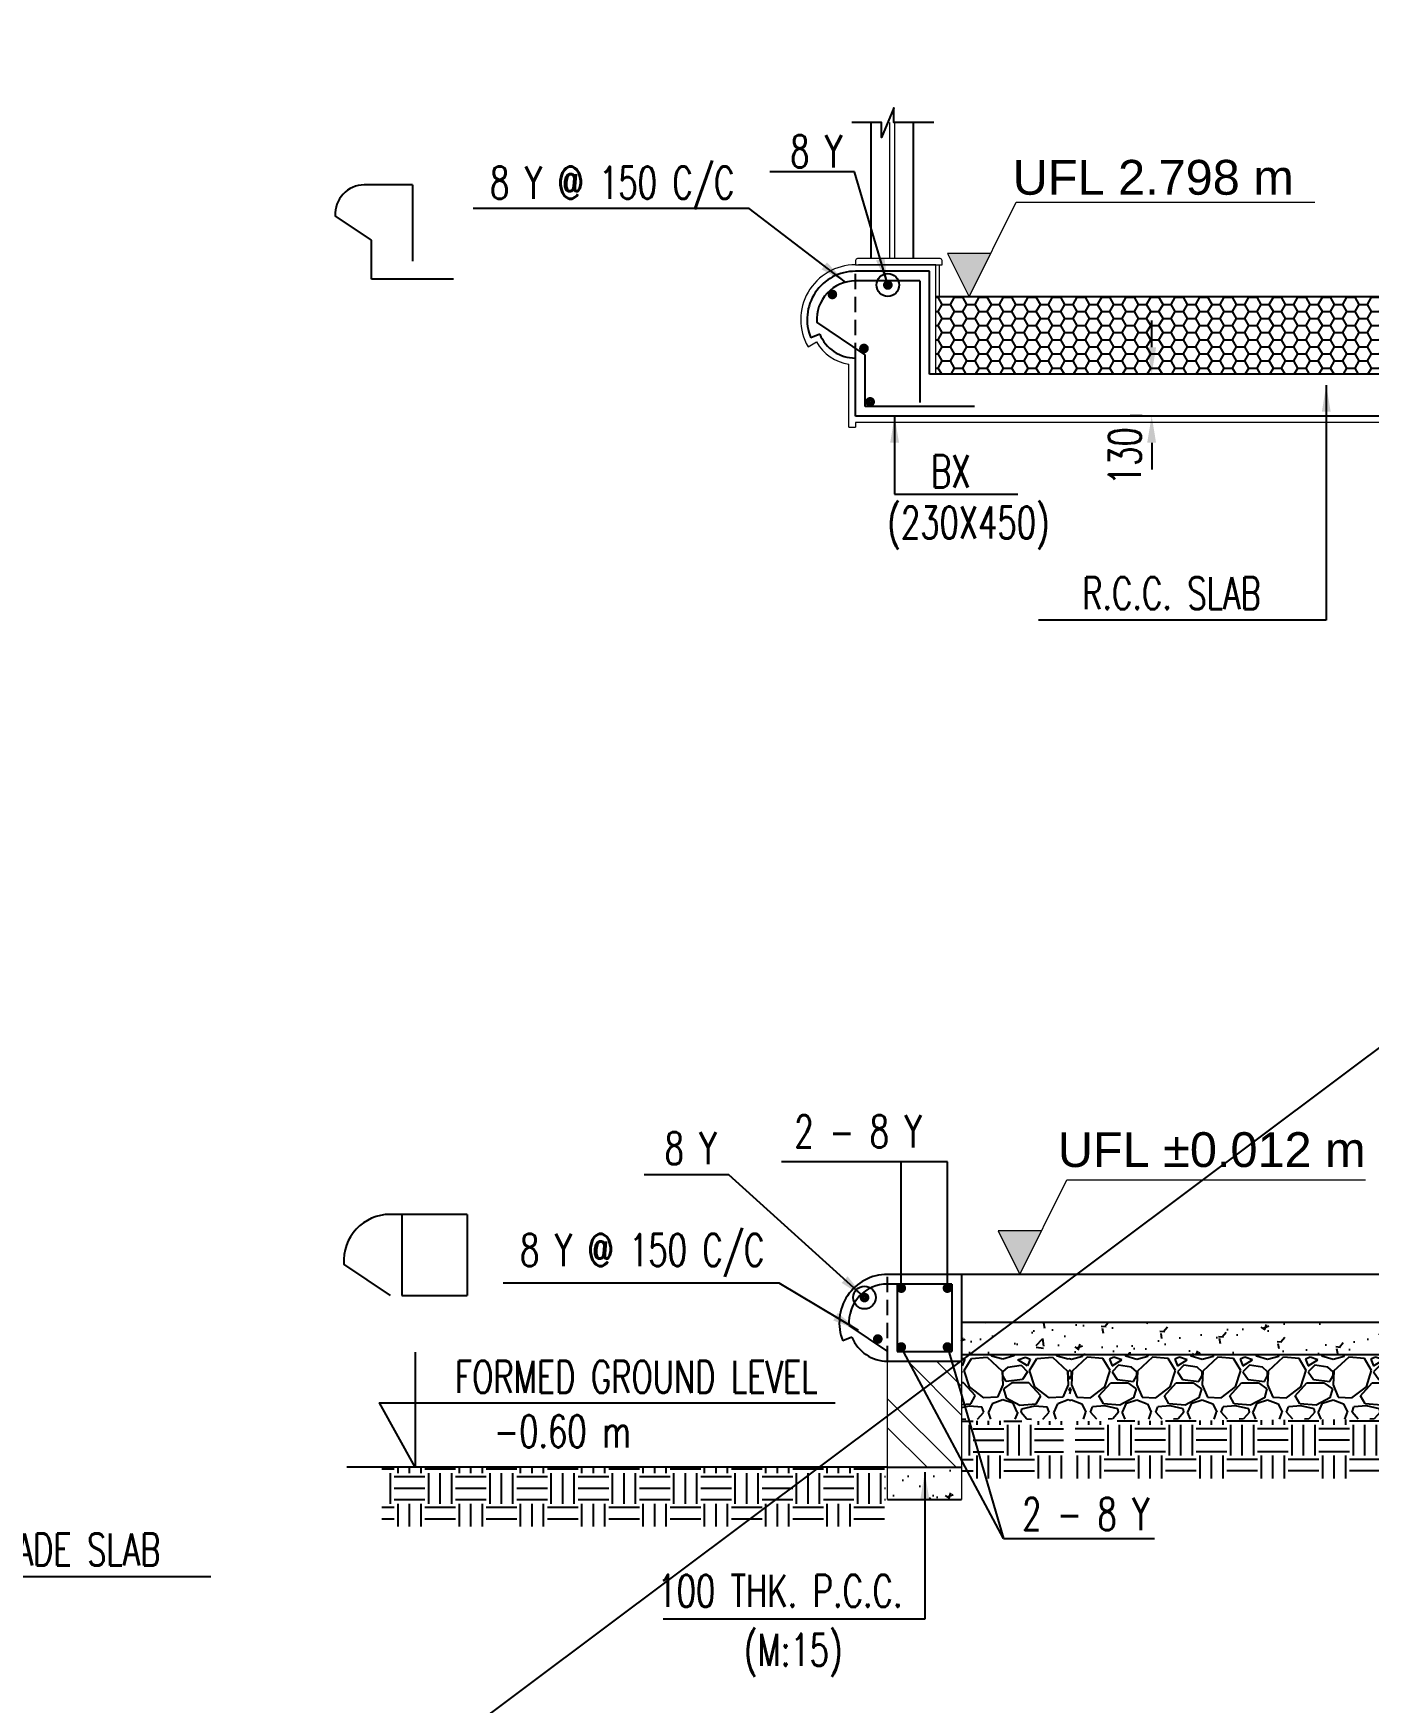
# Model space of a CAD drawing. Header units: millimetres. Extents: x 2659630 to 6742168, y -2425387 to -732288.
# Drawn here: x 2895474 to 2907921, y -945896 to -930331 of the extents above; entities that cross this region are included whole.
import ezdxf
from ezdxf.enums import TextEntityAlignment as Align

# ---------------------------------------------------------------- set-up
doc = ezdxf.new("R2010")
doc.units = ezdxf.units.MM
doc.header["$PDMODE"] = 35
doc.header["$PDSIZE"] = -25
doc.linetypes.add('Hidden', pattern=[7.14375, 4.7625, -2.38125])
for name, color, linetype in [('A-EARTH FILL', 1, 'Continuous'), ('A-FLOOR FINISH LINE', 30, 'Continuous'), ('A-RCC LINE', 6, 'Continuous'), ('A-RUBBLE', 1, 'Continuous'), ('A-SUNKEN SLAB PAT', 111, 'Continuous'), ('S-BEAM NO', 3, 'Continuous'), ('S-BEAM OUTER', 4, 'Continuous'), ('S-BRECK LINE', 8, 'Continuous'), ('S-COLUMN', 1, 'Continuous'), ('S-COLUMN HATCH', 8, 'Continuous'), ('S-DIM-1', 5, 'Continuous'), ('S-LEVEL SECTION', 3, 'Continuous'), ('S-PCC', 9, 'Continuous'), ('S-REINFORCEMENT', 6, 'Continuous')]:
    doc.layers.add(name, color=color, linetype=linetype)
for name, color, linetype, lineweight in [('A-FLOR-HRAL', 11, 'Continuous', 18), ('A-PLASTER', 50, 'Continuous', 0), ('A-Stone', 22, 'Continuous', 9), ('A-WALL', 113, 'Continuous', 9), ('A-WALL-PATT', 111, 'Continuous', 0), ('elevation 02', 2, 'Continuous', 9), ('G-ANNO-DIMS', 111, 'Continuous', 9)]:
    doc.layers.add(name, color=color, linetype=linetype, lineweight=lineweight)
doc.styles.add('Arial_5', font='arial.ttf', dxfattribs={"height": 108.188623})
doc.styles.add('ROMANS', font='r.shx', dxfattribs={"width": 0.7})
doc.dimstyles.new('dim100', dxfattribs={"dimtxt": 250, "dimasz": 250, "dimexe": 200, "dimexo": 200, "dimgap": 100, "dimtad": 1, "dimdec": 0, "dimrnd": 1, "dimzin": 0, "dimdsep": 46, "dimtxsty": 'ROMANS', "dimcen": 0, "dimclrd": 5, "dimclre": 5, "dimclrt": 4, "dimadec": 0, "dimazin": 0, "dimtfac": 1, "dimtdec": 0, "dimtix": 1, "dimtofl": 0, "dimtmove": 2, "dimatfit": 3, "dimfxl": 1, "dimtolj": 1, "dimtzin": 0, "dimlwd": -1, "dimlwe": -1, "dimarcsym": 0})
doc.dimstyles.new('dim33.33', dxfattribs={"dimtxt": 250, "dimasz": 250, "dimexe": 200, "dimexo": 200, "dimgap": 100, "dimtad": 1, "dimdec": 0, "dimlfac": 0.333331, "dimzin": 0, "dimdsep": 46, "dimtxsty": 'ROMANS', "dimcen": 0, "dimclrd": 5, "dimclre": 5, "dimclrt": 4, "dimadec": 0, "dimazin": 0, "dimtfac": 1, "dimtdec": 0, "dimtix": 1, "dimtofl": 0, "dimtmove": 2, "dimatfit": 3, "dimfxl": 1, "dimtolj": 1, "dimtzin": 0, "dimlwd": -1, "dimlwe": -1, "dimarcsym": 0})
pattern_1 = [(90, (5434261.2, -1100917.77), (-285.75, 285.75), [285.75, -285.75]), (90, (5434154.04, -1100917.77), (-285.75, 285.75), [285.75, -285.75]), (90, (5434046.88, -1100917.77), (-285.75, 285.75), [285.75, -285.75]), (180, (5434011.17, -1100882.05), (-285.75, -285.75), [285.75, -285.75]), (180, (5434011.17, -1100774.9), (-285.75, -285.75), [285.75, -285.75]), (180, (5434011.17, -1100667.74), (-285.75, -285.75), [285.75, -285.75])]
pattern_2 = [(50, (-6471040.28, 1541513), (546.554007, -47.817257), [57.15, -628.65]), (355, (-6471040.3, 1541513), (-105.728478, 573.16993), [45.72, -502.92]), (100.451, (-6470994.73, 1541509.03), (440.827505, 525.350063), [48.57, -534.27]), (46.1842, (-6471040.3, 1541665.4), (813.237123, -126.126984), [85.725, -942.975]), (96.6356, (-6470972.5, 1541654.9), (712.212703, 742.27667), [72.855, -801.405]), (351.184, (-6471040.3, 1541665.4), (712.21382, 742.27535), [68.58, -754.38]), (21, (-6470964.08, 1541627.3), (454.84464, -306.796556), [57.15, -628.65]), (326, (-6470964.1, 1541627.3), (185.406085, 552.563898), [45.72, -502.92]), (71.4514, (-6470926.17, 1541601.75), (640.249472, 245.768573), [48.57, -534.27]), (37.5, (-6471040.28, 1541513.01), (9.2658098, 253.6651166), [0, -496.824, 0, -510.54, 0, -504.825]), (7.5, (-6471040.28, 1541513.01), (200.4589875, 300.5417245), [0, -291.084, 0, -485.394, 0, -192.405]), (327.5, (-6471210.2, 1541513.01), (406.7717855, -17.186232), [0, -190.5, 0, -594.36, 0, -788.67]), (317.5, (-6471286.4, 1541513), (444.387544, 76.279473), [0, -247.65, 0, -394.716, 0, -560.07])]
pattern_3 = [(228.012787, (2444119.02, -1099859.106), (-4876.8000004, -5486.3999997), [82.01315, -8119.3161]), (184.969741, (2444064.155, -1099920.066), (7315.1999971, 609.6000347), [140.7371, -13932.9717]), (132.510447, (2443923.947, -1099932.258), (6096.0000026, -6705.5999977), [99.2356, -9824.3335]), (267.273689, (2443686.203, -1100084.658), (609.6000013, 12192), [128.1611, -12687.945]), (292.833654, (2443680.107, -1100212.674), (-3048.0000003, 7315.1999999), [125.6721, -12441.55386]), (357.273689, (2443728.875, -1100328.498), (-12192, 609.6000013), [128.1611, -12687.945]), (37.6942405, (2443856.89, -1100334.594), (-7924.7999996, -6096.0000005), [169.4865, -16779.1477]), (72.2553284, (2443991.003, -1100230.962), (4267.2000011, 13411.1999996), [160.0127, -15841.2616]), (121.4295656, (2444039.77, -1100078.562), (-4876.8000007, 7924.7999996), [128.5951, -12730.931]), (175.236358, (2443972.715, -1099968.834), (6705.6, -609.600001), [146.8112, -7193.7449]), (222.397438, (2443826.411, -1099956.642), (-7315.1999998, -6705.60000026), [189.8587, -18796.0254]), (138.814075, (2444289.707, -1100090.754), (-4267.2, 3657.6), [64.8011, -6415.3358]), (171.4692344, (2444240.94, -1100048.082), (7924.8000002, -1219.1999986), [123.2837, -12205.11336]), (225, (2444119, -1100029.8), (0, -609.6), [86.21024, -775.89435]), (203.19859, (2444076.35, -1099956.64), (3048, 1219.2), [46.4259, -4596.1494]), (291.80141, (2444033.68, -1099974.93), (-609.6, 1828.8), [65.65575, -3217.1407]), (30.963757, (2444058.06, -1100035.89), (1828.8, 1219.2), [106.6367, -3447.91156]), (161.56505, (2444149.5, -1099981.03), (1219.2, -609.6), [77.1089, -1850.61555]), (16.38954, (2443680.107, -1099974.93), (6096, 1828.8), [108.0211, -10694.1184]), (70.346176, (2443783.74, -1099944.45), (-2438.4000002, -6705.6), [90.62375, -8971.73176]), (293.19859, (2444149.5, -1099859.11), (-1219.2, 3048), [92.8512, -4549.72406]), (343.61046, (2444186.075, -1099944.45), (-6096.0000001, 1828.7999996), [108.0211, -10694.1184]), (339.443955, (2443680.11, -1100352.88), (-3048, 1219.2), [104.16845, -5104.2562]), (294.775141, (2443777.643, -1100389.46), (-3048.0000036, 6705.5999984), [87.2813, -8640.8624]), (66.80141, (2444155.595, -1100468.71), (1219.2, 3048), [92.8512, -4549.72406]), (17.354025, (2444192.17, -1100383.362), (-7924.7999998, -2438.4000005), [102.18786, -10116.5702]), (69.443955, (2443856.89, -1100468.706), (-1219.2, -3048), [52.0842, -5156.34046]), (101.309932, (2444119.02, -1100468.71), (-609.6, 2438.4), [31.0835, -3077.2788]), (165.963757, (2444112.92, -1100438.23), (1828.8, -609.6), [125.6721, -2387.7731]), (186.009006, (2443991.003, -1100407.746), (6096, 609.6000003), [116.4641, -11529.9276]), (303.690068, (2444058.06, -1100090.75), (-609.6, 1219.2), [87.9177, -2110.0263]), (353.1572266, (2444106.827, -1100163.906), (10363.2000001, -1219.1999995), [153.4936, -15195.8422]), (60.945396, (2444259.23, -1100182.194), (-2438.4, -4267.2), [62.762, -6213.45416]), (90, (2444289.7, -1100127.3), (-609.6, 609.6), [36.576, -573.024]), (120.256437, (2443978.81, -1100389.46), (2438.3999997, -4267.2), [84.6881, -8384.1458]), (48.012787, (2443936.14, -1100316.306), (4876.8000004, 5486.3999996), [164.0263, -8037.3029]), (0, (2444045.87, -1100194.4), (609.6, 609.6), [158.496, -451.104]), (325.3048465, (2444204.363, -1100194.386), (6096.0000023, -4267.1999967), [96.3863, -9542.236]), (254.054604, (2444283.61, -1100249.25), (-609.6, -2438.4), [88.759, -4349.196]), (207.6459754, (2444259.227, -1100334.594), (-11582.4000004, -6095.9999992), [144.5148, -14306.99146]), (175.426079, (2444131.21, -1100401.65), (-7924.8, 609.6), [152.8871, -15135.80315])]
pattern_4 = [(90, (5437166.46, -1100468.7), (-285.75, 285.75), [285.75, -285.75]), (90, (5437059.3, -1100468.7), (-285.75, 285.75), [285.75, -285.75]), (90, (5436952.15, -1100468.7), (-285.75, 285.75), [285.75, -285.75]), (180, (5436916.43, -1100432.98), (-285.75, -285.75), [285.75, -285.75]), (180, (5436916.43, -1100325.83), (-285.75, -285.75), [285.75, -285.75]), (180, (5436916.43, -1100218.67), (-285.75, -285.75), [285.75, -285.75])]
pattern_5 = [(0, (1943484.14, -1100408.703), (114.3, 65.9911355), [76.2, -152.4]), (120, (1943484.14, -1100408.703), (-114.2999998, 65.991136), [76.2, -152.4]), (60, (1943484.14, -1100408.703), (2e-07, 131.9822714), [-152.4, 76.2])]

# ---------------------------------------------------------------- blocks, each defined once
blk = doc.blocks.new('Spot section')
at = {"layer": 'G-ANNO-DIMS'}
h = blk.add_hatch(color=256, dxfattribs=at)
h.dxf.hatch_style = 1
h.paths.add_polyline_path([(0, 135.6), (67.3, 0), (134.5, 135.6)])
blk.add_lwpolyline([(134.5, 135.6), (0, 135.6), (67.3, 0), (213.2, 294.3), (1141.2, 294.3)], dxfattribs=at)
blk = doc.blocks.new('*D877')
at = {"layer": 'Defpoints', "color": 0, "ltscale": 2500}
for p in [(2906009, -933508), (2905899, -933898), (2906009, -933898)]:
    blk.add_point(p, dxfattribs=at)
at = {"layer": 'S-DIM-1', "color": 5}
for p, q in [((2905899, -933258), (2905899, -933008)), ((2905809, -933508), (2905699, -933508)), ((2905809, -933898), (2905699, -933898)), ((2905899, -934148), (2905899, -934398))]:
    blk.add_line(p, q, dxfattribs=at)
at = {"layer": 'S-DIM-1', "color": 5, "ltscale": 2500}
for points in [[(2905857, -933258), (2905940, -933258), (2905899, -933508)], [(2905940, -934148), (2905857, -934148), (2905899, -933898)]]:
    blk.add_solid(points, dxfattribs=at)
at = {"layer": 'S-DIM-1', "color": 4, "ltscale": 2500, "insert": (2905649, -934273), "char_height": 250, "attachment_point": 5, "rotation": 90, "style": 'ROMANS'}
blk.add_mtext('\\A1;{\\H1.2x;130}', dxfattribs=at)
blk = doc.blocks.new('*D885')
at = {"layer": 'Defpoints', "color": 0, "ltscale": 2500}
for p in [(2906009, -933508), (2905899, -933898), (2906009, -933898)]:
    blk.add_point(p, dxfattribs=at)
at = {"layer": 'S-DIM-1', "color": 5}
for p, q in [((2905899, -933258), (2905899, -933008)), ((2905809, -933508), (2905699, -933508)), ((2905809, -933898), (2905699, -933898)), ((2905899, -934148), (2905899, -934398))]:
    blk.add_line(p, q, dxfattribs=at)
at = {"layer": 'S-DIM-1', "color": 5, "ltscale": 2500}
for points in [[(2905857, -933258), (2905940, -933258), (2905899, -933508)], [(2905940, -934148), (2905857, -934148), (2905899, -933898)]]:
    blk.add_solid(points, dxfattribs=at)
at = {"layer": 'S-DIM-1', "color": 4, "ltscale": 2500, "insert": (2905649, -934273), "char_height": 250, "attachment_point": 5, "rotation": 90, "style": 'ROMANS'}
blk.add_mtext('\\A1;{\\H1.2x;130}', dxfattribs=at)
blk = doc.blocks.new('*D888')
at = {"layer": 'Defpoints', "color": 0, "ltscale": 2500}
for p in [(2906009, -933508), (2905899, -933898), (2906009, -933898)]:
    blk.add_point(p, dxfattribs=at)
at = {"layer": 'S-DIM-1', "color": 5}
for p, q in [((2905899, -933258), (2905899, -933008)), ((2905809, -933508), (2905699, -933508)), ((2905809, -933898), (2905699, -933898)), ((2905899, -934148), (2905899, -934398))]:
    blk.add_line(p, q, dxfattribs=at)
at = {"layer": 'S-DIM-1', "color": 5, "ltscale": 2500}
for points in [[(2905857, -933258), (2905940, -933258), (2905899, -933508)], [(2905940, -934148), (2905857, -934148), (2905899, -933898)]]:
    blk.add_solid(points, dxfattribs=at)
at = {"layer": 'S-DIM-1', "color": 4, "ltscale": 2500, "insert": (2905649, -934273), "char_height": 250, "attachment_point": 5, "rotation": 90, "style": 'ROMANS'}
blk.add_mtext('\\A1;{\\H1.2x;130}', dxfattribs=at)

msp = doc.modelspace()

# ---------------------------------------------------------------- hatches: boundary and pattern name
at = {"layer": 'A-EARTH FILL'}
h = msp.add_hatch(dxfattribs=at)
h.set_pattern_fill('EARTH', color=256, scale=45, angle=90)
h.set_pattern_definition(pattern_4)
h.paths.add_polyline_path([(2905186.117, -943805.822), (2905186.117, -943272.962), (2908096.117, -943252.477), (2908096.117, -943805.822)])
h = msp.add_hatch(dxfattribs=at)
h.set_pattern_fill('EARTH', color=256, scale=45, angle=90)
h.set_pattern_definition(pattern_4)
h.paths.add_polyline_path([(2905186.117, -943805.822), (2905186.117, -943272.962), (2908096.117, -943252.477), (2908096.117, -943805.822)])
h = msp.add_hatch(dxfattribs=at)
h.set_pattern_fill('EARTH', color=256, scale=45, angle=90)
h.set_pattern_definition(pattern_4)
h.paths.add_polyline_path([(2905186.117, -943805.822), (2905186.117, -943272.962), (2908096.117, -943252.477), (2908096.117, -943805.822)])
h = msp.add_hatch(dxfattribs=at)
h.set_pattern_fill('EARTH', color=256, scale=45, angle=90)
h.set_pattern_definition([(90, (373097.23, -1100468.7), (285.75, 285.75), [285.75, -285.75]), (90, (373204.38, -1100468.7), (285.75, 285.75), [285.75, -285.75]), (90, (373311.54, -1100468.7), (285.75, 285.75), [285.75, -285.75]), (7e-15, (373347.26, -1100432.98), (285.75, -285.75), [285.75, -285.75]), (7e-15, (373347.26, -1100325.83), (285.75, -285.75), [285.75, -285.75]), (7e-15, (373347.26, -1100218.67), (285.75, -285.75), [285.75, -285.75])])
h.paths.add_polyline_path([(2904126.772, -943805.822), (2905077.57, -943805.822), (2905077.57, -943272.962), (2905077.57, -943272.962), (2904126.772, -943266.269)])
h = msp.add_hatch(dxfattribs=at)
h.set_pattern_fill('EARTH', color=256, scale=45, angle=90)
h.set_pattern_definition(pattern_1)
h.paths.add_polyline_path([(2898720.505, -944254.886), (2903417.15, -944254.886), (2903417.15, -944254.886), (2903417.15, -943701.541), (2903417.15, -943701.541), (2898720.505, -943701.541)])
h = msp.add_hatch(dxfattribs=at)
h.set_pattern_fill('EARTH', color=256, scale=45, angle=90)
h.set_pattern_definition(pattern_1)
h.paths.add_polyline_path([(2898720.505, -944254.886), (2903417.15, -944254.886), (2903417.15, -944254.886), (2903417.15, -943701.541), (2903417.15, -943701.541), (2898720.505, -943701.541)])
h = msp.add_hatch(dxfattribs=at)
h.set_pattern_fill('EARTH', color=256, scale=45, angle=90)
h.set_pattern_definition(pattern_1)
h.paths.add_polyline_path([(2898720.505, -944254.886), (2903417.15, -944254.886), (2903417.15, -944254.886), (2903417.15, -943701.541), (2903417.15, -943701.541), (2898720.505, -943701.541)])
at = {"layer": 'A-RUBBLE'}
h = msp.add_hatch(dxfattribs=at)
h.set_pattern_fill('GRAVEL', color=256, scale=24, angle=180)
h.set_pattern_definition([(311.987213, (3366144.667, -1099859.106), (4876.8000004, -5486.3999997), [82.01315, -8119.3161]), (355.030259, (3366199.531, -1099920.066), (-7315.1999971, 609.6000347), [140.7371, -13932.9717]), (47.489553, (3366339.74, -1099932.258), (-6096.0000026, -6705.5999977), [99.2356, -9824.3335]), (272.726311, (3366577.483, -1100084.658), (-609.6000013, 12192), [128.1611, -12687.945]), (247.166346, (3366583.58, -1100212.674), (3048.0000003, 7315.1999999), [125.6721, -12441.55386]), (182.726311, (3366534.81, -1100328.498), (12192, 609.6000013), [128.1611, -12687.945]), (142.3057595, (3366406.795, -1100334.594), (7924.7999996, -6096.0000005), [169.4865, -16779.1477]), (107.7446716, (3366272.683, -1100230.962), (-4267.2000011, 13411.1999996), [160.0127, -15841.2616]), (58.5704344, (3366223.915, -1100078.562), (4876.8000007, 7924.7999996), [128.5951, -12730.931]), (4.763642, (3366290.97, -1099968.834), (-6705.6, -609.600001), [146.8112, -7193.7449]), (317.602562, (3366437.275, -1099956.642), (7315.1999998, -6705.60000026), [189.8587, -18796.0254]), (41.185925, (3365973.98, -1100090.754), (4267.2, 3657.6), [64.8011, -6415.3358]), (8.5307656, (3366022.747, -1100048.082), (-7924.8000002, -1219.1999986), [123.2837, -12205.11336]), (315, (3366144.67, -1100029.8), (0, -609.6), [86.21024, -775.89435]), (336.80141, (3366187.34, -1099956.64), (-3048, 1219.2), [46.4259, -4596.1494]), (248.19859, (3366230.01, -1099974.93), (609.6, 1828.8), [65.65575, -3217.1407]), (149.036243, (3366205.63, -1100035.89), (-1828.8, 1219.2), [106.6367, -3447.91156]), (18.43495, (3366114.19, -1099981.03), (-1219.2, -609.6), [77.1089, -1850.61555]), (163.61046, (3366583.58, -1099974.93), (-6096, 1828.8), [108.0211, -10694.1184]), (109.653824, (3366479.947, -1099944.45), (2438.4000002, -6705.6), [90.62375, -8971.7318]), (246.80141, (3366114.19, -1099859.11), (1219.2, 3048), [92.8512, -4549.72406]), (196.38954, (3366077.61, -1099944.45), (6096.0000001, 1828.7999996), [108.0211, -10694.1184]), (200.556045, (3366583.58, -1100352.88), (3048, 1219.2), [104.16845, -5104.2562]), (245.224859, (3366486.043, -1100389.46), (3048.0000036, 6705.5999984), [87.2813, -8640.8624]), (113.19859, (3366108.09, -1100468.71), (-1219.2, 3048), [92.8512, -4549.72406]), (162.645975, (3366071.515, -1100383.362), (7924.7999998, -2438.4000005), [102.18786, -10116.5702]), (110.556045, (3366406.795, -1100468.706), (1219.2, -3048), [52.0842, -5156.34046]), (78.690068, (3366144.67, -1100468.71), (609.6, 2438.4), [31.0835, -3077.2788]), (14.036243, (3366150.76, -1100438.23), (-1828.8, -609.6), [125.6721, -2387.7731]), (353.990994, (3366272.683, -1100407.746), (-6096, 609.6000003), [116.4641, -11529.9276]), (236.309932, (3366205.63, -1100090.75), (609.6, 1219.2), [87.9177, -2110.0263]), (186.8427734, (3366156.86, -1100163.906), (-10363.2000001, -1219.1999995), [153.4936, -15195.8422]), (119.054604, (3366004.46, -1100182.194), (2438.4, -4267.2), [62.762, -6213.45416]), (90, (3365974, -1100127.3), (609.6, 609.6), [36.576, -573.024]), (59.743563, (3366284.875, -1100389.46), (-2438.3999997, -4267.2), [84.6881, -8384.1458]), (131.987212, (3366327.547, -1100316.306), (-4876.8000004, 5486.3999996), [164.0263, -8037.3029]), (180, (3366217.8, -1100194.4), (-609.6, 609.6), [158.496, -451.104]), (214.6951535, (3366059.323, -1100194.386), (-6096.0000023, -4267.1999967), [96.3863, -9542.236]), (285.945396, (3365980.075, -1100249.25), (609.6, -2438.4), [88.759, -4349.196]), (332.3540246, (3366004.46, -1100334.594), (11582.4000004, -6095.9999992), [144.5148, -14306.99146]), (4.573921, (3366132.475, -1100401.65), (7924.8, 609.6), [152.8871, -15135.80315])])
h.paths.add_polyline_path([(2903436.772, -942712.475), (2904126.772, -942712.475)])
h.paths.add_polyline_path([(2903436.772, -942712.475), (2904126.772, -942712.475)])
h.paths.add_polyline_path([(2903436.772, -942712.475), (2904126.772, -942712.475)])
h.paths.add_polyline_path([(2904126.772, -942652.479), (2905131.978, -942652.479), (2905131.978, -943252.479), (2904126.772, -943252.479)])
h = msp.add_hatch(dxfattribs=at)
h.set_pattern_fill('GRAVEL', color=256, scale=24)
h.set_pattern_definition(pattern_3)
h.paths.add_polyline_path([(2908101.708, -942652.479), (2905131.708, -942652.479), (2905131.708, -943252.479), (2908101.708, -943252.479)])
h = msp.add_hatch(dxfattribs=at)
h.set_pattern_fill('GRAVEL', color=256, scale=24)
h.set_pattern_definition(pattern_3)
h.paths.add_polyline_path([(2908101.708, -942652.479), (2905131.708, -942652.479), (2905131.708, -943252.479), (2908101.708, -943252.479)])
h = msp.add_hatch(dxfattribs=at)
h.set_pattern_fill('GRAVEL', color=256, scale=24)
h.set_pattern_definition(pattern_3)
h.paths.add_polyline_path([(2908101.708, -942652.479), (2905131.708, -942652.479), (2905131.708, -943252.479), (2908101.708, -943252.479)])
at = {"layer": 'A-SUNKEN SLAB PAT'}
h = msp.add_hatch(dxfattribs=at)
h.set_pattern_fill('HONEY', color=256, scale=24)
h.set_pattern_definition(pattern_5)
h.paths.add_polyline_path([(2903886.745, -932788.472), (2903886.745, -933508.475), (2908131.772, -933508.476), (2908131.772, -932788.473)])
h = msp.add_hatch(dxfattribs=at)
h.set_pattern_fill('HONEY', color=256, scale=24)
h.set_pattern_definition(pattern_5)
h.paths.add_polyline_path([(2903886.745, -932788.472), (2903886.745, -933508.475), (2908131.772, -933508.476), (2908131.772, -932788.473)])
h = msp.add_hatch(dxfattribs=at)
h.set_pattern_fill('HONEY', color=256, scale=24)
h.set_pattern_definition(pattern_5)
h.paths.add_polyline_path([(2903886.745, -932788.472), (2903886.745, -933508.475), (2908131.772, -933508.476), (2908131.772, -932788.473)])
at = {"layer": 'A-WALL-PATT'}
h = msp.add_hatch(dxfattribs=at)
h.set_pattern_fill('ANSI32', color=256, scale=60, angle=90, style=0)
h.set_pattern_definition([(135, (3813776, -1100408.7), (-404.11153, -404.11153), []), (135, (3813776, -1100139.3), (-404.11153, -404.11153), [])])
h.paths.add_polyline_path([(2904126.772, -943701.541), (2904126.772, -942712.475), (2903436.772, -942712.475), (2903436.772, -943701.541)])
at = {"layer": 'S-PCC'}
h = msp.add_hatch(dxfattribs=at)
h.set_pattern_fill('AR-CONC', color=256, scale=3, style=0)
h.set_pattern_definition(pattern_2)
h.paths.add_polyline_path([(2908191.772, -942652.477), (2908191.772, -942352.477), (2904126.772, -942352.477), (2904126.772, -942652.477)])
h = msp.add_hatch(dxfattribs=at)
h.set_pattern_fill('AR-CONC', color=256, scale=3, style=0)
h.set_pattern_definition(pattern_2)
h.paths.add_polyline_path([(2908191.772, -942652.477), (2908191.772, -942352.477), (2904126.772, -942352.477), (2904126.772, -942652.477)])
h = msp.add_hatch(dxfattribs=at)
h.set_pattern_fill('AR-CONC', color=256, scale=3, style=0)
h.set_pattern_definition(pattern_2)
h.paths.add_polyline_path([(2908191.772, -942652.477), (2908191.772, -942352.477), (2904126.772, -942352.477), (2904126.772, -942652.477)])
h = msp.add_hatch(dxfattribs=at)
h.set_pattern_fill('AR-CONC', color=256, scale=3, style=0)
h.set_pattern_definition([(50, (-6472719.36, 1537056.82), (546.554007, -47.817257), [57.15, -628.65]), (355, (-6472719.36, 1537056.8), (-105.728478, 573.16993), [45.72, -502.92]), (100.451, (-6472673.8, 1537052.84), (440.827505, 525.350063), [48.57, -534.27]), (46.1842, (-6472719.36, 1537209.2), (813.237123, -126.126984), [85.725, -942.975]), (96.6356, (-6472651.6, 1537198.7), (712.212703, 742.27667), [72.855, -801.405]), (351.184, (-6472719.36, 1537209.2), (712.21382, 742.27535), [68.58, -754.38]), (21, (-6472643.16, 1537171.12), (454.84464, -306.796556), [57.15, -628.65]), (326, (-6472643.16, 1537171.1), (185.406085, 552.563898), [45.72, -502.92]), (71.4514, (-6472605.25, 1537145.56), (640.249472, 245.768573), [48.57, -534.27]), (37.5, (-6472719.36, 1537056.82), (9.2658098, 253.6651166), [0, -496.824, 0, -510.54, 0, -504.825]), (7.5, (-6472719.36, 1537056.82), (200.4589875, 300.5417245), [0, -291.084, 0, -485.394, 0, -192.405]), (327.5, (-6472889.28, 1537056.82), (406.7717855, -17.186232), [0, -190.5, 0, -594.36, 0, -788.67]), (317.5, (-6472965.5, 1537056.82), (444.387544, 76.279473), [0, -247.65, 0, -394.716, 0, -560.07])])
h.paths.add_polyline_path([(2903436.772, -944001.541), (2904126.772, -944001.541), (2904126.772, -943701.541), (2903436.772, -943701.541)])

# ---------------------------------------------------------------- linework, layer by layer
at = {"layer": 'A-FLOOR FINISH LINE'}
msp.add_lwpolyline([(2908131.772, -932788.477), (2903886.745, -932788.477)], dxfattribs=at)
msp.add_lwpolyline([(2908131.772, -932788.477), (2903886.745, -932788.477)], dxfattribs=at)
msp.add_lwpolyline([(2908131.772, -932788.477), (2903886.745, -932788.477)], dxfattribs=at)
at = {"layer": 'A-FLOR-HRAL'}
for p, q in [((2903457.745, -932428.475), (2903457.745, -931163.001)), ((2903457.745, -932428.475), (2903457.745, -931163.001)), ((2903457.745, -932428.475), (2903457.745, -931163.001)), ((2903505.745, -932428.475), (2903505.745, -931163.001)), ((2903505.745, -932428.475), (2903505.745, -931163.001)), ((2903505.745, -932428.475), (2903505.745, -931163.001))]:
    msp.add_line(p, q, dxfattribs=at)
at = {"layer": 'A-PLASTER'}
for p, q in [((2903886.745, -932488.475), (2903166.734, -932488.475)), ((2903886.745, -932488.475), (2903166.734, -932488.475)), ((2903886.745, -932488.475), (2903166.734, -932488.475)), ((2903886.745, -933508.475), (2903886.745, -932488.475)), ((2903886.745, -933508.475), (2903886.745, -932488.475)), ((2903886.745, -933508.475), (2903886.745, -932488.475)), ((2902695.067, -933253.475), (2902773.833, -933208.106)), ((2902695.067, -933253.475), (2902773.833, -933208.106)), ((2902695.067, -933253.475), (2902773.833, -933208.106)), ((2903076.745, -934003.475), (2903076.745, -933414.017)), ((2903076.745, -934003.475), (2903076.745, -933414.017)), ((2903076.745, -934003.475), (2903076.745, -933414.017)), ((2903076.745, -934003.475), (2903136.745, -934003.475)), ((2903076.745, -934003.475), (2903136.745, -934003.475)), ((2903076.745, -934003.475), (2903136.745, -934003.475)), ((2903136.745, -933958.475), (2903136.745, -934003.475)), ((2908131.772, -933958.476), (2903136.745, -933958.475)), ((2908131.772, -933958.476), (2903136.745, -933958.475)), ((2903136.745, -933958.475), (2903136.745, -934003.475)), ((2908131.772, -933958.476), (2903136.745, -933958.475)), ((2903136.745, -933958.475), (2903136.745, -934003.475))]:
    msp.add_line(p, q, dxfattribs=at)
for centre, radius, start, end in [((2903136.74, -932998.475), 510, 89.9999955, 210), ((2903136.74, -932998.475), 510, 89.9999955, 210), ((2903136.74, -932998.475), 510, 89.9999955, 210), ((2903137.777, -932998.475), 420, 209.9418412, 261.6446177), ((2903137.777, -932998.475), 420, 209.9418412, 261.6446177), ((2903137.777, -932998.475), 420, 209.9418412, 261.6446177)]:
    msp.add_arc(centre, radius, start, end, dxfattribs=at)
at = {"layer": 'A-RCC LINE'}
msp.add_line((2903376.772, -943701.541), (2898395.127, -943701.541), dxfattribs=at)
msp.add_line((2903376.772, -943701.541), (2898395.127, -943701.541), dxfattribs=at)
msp.add_line((2903376.772, -943701.541), (2898395.127, -943701.541), dxfattribs=at)
at = {"layer": 'A-Stone'}
msp.add_lwpolyline([(2903166.74, -932428.475, 0.414213562), (2903136.74, -932458.475), (2903136.74, -932488.475), (2903946.746, -932488.475), (2903946.746, -932458.475, 0.414213539), (2903916.746, -932428.475), (2903166.74, -932428.475)], format="xyb", dxfattribs=at)
msp.add_lwpolyline([(2903166.74, -932428.475, 0.414213562), (2903136.74, -932458.475), (2903136.74, -932488.475), (2903946.746, -932488.475), (2903946.746, -932458.475, 0.414213539), (2903916.746, -932428.475), (2903166.74, -932428.475)], format="xyb", dxfattribs=at)
msp.add_lwpolyline([(2903166.74, -932428.475, 0.414213562), (2903136.74, -932458.475), (2903136.74, -932488.475), (2903946.746, -932488.475), (2903946.746, -932458.475, 0.414213539), (2903916.746, -932428.475), (2903166.74, -932428.475)], format="xyb", dxfattribs=at)
msp.add_lwpolyline([(2903916.745, -932788.477), (2903886.745, -932788.477), (2903886.746, -932488.475), (2903916.746, -932488.475)], close=True, dxfattribs=at)
msp.add_lwpolyline([(2903916.745, -932788.477), (2903886.745, -932788.477), (2903886.746, -932488.475), (2903916.746, -932488.475)], close=True, dxfattribs=at)
msp.add_lwpolyline([(2903916.745, -932788.477), (2903886.745, -932788.477), (2903886.746, -932488.475), (2903916.746, -932488.475)], close=True, dxfattribs=at)
at = {"layer": 'A-WALL'}
for p, q in [((2903436.772, -944001.541), (2903436.772, -942712.475)), ((2904126.772, -942712.475), (2904126.772, -944001.541))]:
    msp.add_line(p, q, dxfattribs=at)
at = {"layer": 'elevation 02'}
msp.add_lwpolyline([(2903283.746, -932488.475), (2903283.746, -932488.475)], dxfattribs=at)
msp.add_lwpolyline([(2903283.746, -932488.475), (2903283.746, -932488.475)], dxfattribs=at)
msp.add_lwpolyline([(2903283.746, -932488.475), (2903283.746, -932488.475)], dxfattribs=at)
at = {"layer": 'S-BEAM OUTER'}
for p, q in [((2903679.745, -932428.475), (2903679.745, -931163.001)), ((2903679.745, -932428.475), (2903679.745, -931163.001)), ((2903679.745, -932428.475), (2903679.745, -931163.001)), ((2903826.745, -932548.475), (2903136.746, -932548.475)), ((2903826.745, -932548.475), (2903136.746, -932548.475)), ((2903826.745, -932548.475), (2903136.746, -932548.475)), ((2903826.745, -933508.475), (2903826.745, -932548.475)), ((2903826.745, -933508.475), (2903826.745, -932548.475)), ((2903826.745, -933508.475), (2903826.745, -932548.475)), ((2902804.672, -933135.008), (2902720.508, -933169.505)), ((2902804.672, -933135.008), (2902720.508, -933169.505)), ((2902804.672, -933135.008), (2902720.508, -933169.505)), ((2903136.745, -933898.475), (2903136.745, -933358.474)), ((2903136.745, -933898.475), (2903136.745, -933358.474)), ((2903136.745, -933898.475), (2903136.745, -933358.474)), ((2908191.772, -933508.476), (2903826.745, -933508.475)), ((2908191.772, -933508.476), (2903826.745, -933508.475)), ((2908191.772, -933508.476), (2903826.745, -933508.475)), ((2908191.772, -933898.476), (2903136.745, -933898.475)), ((2908191.772, -933898.476), (2903136.745, -933898.475)), ((2908191.772, -933898.476), (2903136.745, -933898.475)), ((2904126.772, -941902.477), (2903436.772, -941902.477)), ((2904126.772, -941902.477), (2903436.772, -941902.477)), ((2904126.772, -941902.477), (2903436.772, -941902.477)), ((2913220.109, -941902.477), (2904126.772, -941902.477)), ((2913220.109, -941902.477), (2904126.772, -941902.477)), ((2913220.109, -941902.477), (2904126.772, -941902.477)), ((2904126.772, -941902.477), (2904126.772, -942712.475)), ((2908191.772, -942352.477), (2904126.772, -942352.477)), ((2908191.772, -942352.477), (2904126.772, -942352.477)), ((2908191.772, -942352.477), (2904126.772, -942352.477)), ((2903104.698, -942489.009), (2903020.534, -942523.506)), ((2903104.698, -942489.009), (2903020.534, -942523.506)), ((2903104.698, -942489.009), (2903020.534, -942523.506)), ((2903436.772, -942712.475), (2904126.772, -942712.475))]:
    msp.add_line(p, q, dxfattribs=at)
at = {"layer": 'S-BEAM OUTER', "linetype": 'Hidden', "ltscale": 30}
for p, q in [((2903136.745, -933358.474), (2903136.732, -932548.475)), ((2903136.745, -933358.474), (2903136.732, -932548.475)), ((2903136.745, -933358.474), (2903136.732, -932548.475)), ((2903436.772, -942712.475), (2903436.772, -941902.477)), ((2903436.772, -942712.475), (2903436.772, -941902.477)), ((2903436.772, -942712.475), (2903436.772, -941902.477))]:
    msp.add_line(p, q, dxfattribs=at)
at = {"layer": 'S-BEAM OUTER'}
msp.add_lwpolyline([(2903283.746, -932428.475), (2903283.746, -931163.001)], dxfattribs=at)
msp.add_lwpolyline([(2903283.746, -932428.475), (2903283.746, -931163.001)], dxfattribs=at)
msp.add_lwpolyline([(2903283.746, -932428.475), (2903283.746, -931163.001)], dxfattribs=at)
for centre, radius, start, end in [((2903136.74, -932998.475), 450, 89.9999958, 202.3377443), ((2903136.74, -932998.475), 450, 89.9999958, 202.3377443), ((2903136.74, -932998.475), 450, 89.9999958, 202.3377443), ((2903137.777, -932998.475), 360, 202.2876601, 269.8358642), ((2903137.777, -932998.475), 360, 202.2876601, 269.8358642), ((2903137.777, -932998.475), 360, 202.2876601, 269.8358642), ((2903436.766, -942352.477), 450, 89.9999958, 202.3377443), ((2903436.766, -942352.477), 450, 89.9999958, 202.3377443), ((2903436.766, -942352.477), 450, 89.9999958, 202.3377443), ((2903437.803, -942352.477), 360, 202.2876601, 269.8358642), ((2903437.803, -942352.477), 360, 202.2876601, 269.8358642), ((2903437.803, -942352.477), 360, 202.2876601, 269.8358642)]:
    msp.add_arc(centre, radius, start, end, dxfattribs=at)
at = {"layer": 'S-BRECK LINE'}
msp.add_lwpolyline([(2903867.104, -931163.001), (2903493.957, -931163.001), (2903493.957, -931025.627), (2903381.141, -931300.375), (2903381.141, -931163.001), (2903103.163, -931163.001)], dxfattribs=at)
msp.add_lwpolyline([(2903867.104, -931163.001), (2903493.957, -931163.001), (2903493.957, -931025.627), (2903381.141, -931300.375), (2903381.141, -931163.001), (2903103.163, -931163.001)], dxfattribs=at)
msp.add_lwpolyline([(2903867.104, -931163.001), (2903493.957, -931163.001), (2903493.957, -931025.627), (2903381.141, -931300.375), (2903381.141, -931163.001), (2903103.163, -931163.001)], dxfattribs=at)
at = {"layer": 'S-COLUMN', "ltscale": 2500}
for centre in [(2903439.283, -932676.626), (2903439.283, -932676.626), (2903439.283, -932676.626), (2903439.283, -932676.626), (2903439.283, -932676.626), (2903439.283, -932676.626), (2903221.924, -942118.799)]:
    msp.add_circle(centre, 105.935, dxfattribs=at)
at = {"layer": 'S-COLUMN HATCH', "ltscale": 2500}
msp.add_line((2966474.009, -896011.393), (2869024.823, -968991.897), dxfattribs=at)
at = {"layer": 'S-DIM-1'}
for p, q in [((2903995.055, -940853.957), (2902448.955, -940853.957)), ((2903564.376, -942030.628), (2903564.376, -940853.957)), ((2903995.055, -942030.628), (2903995.055, -940853.957)), ((2904517.44, -944366.139), (2903564.376, -942579.938)), ((2903995.055, -942579.938), (2904517.44, -944366.139)), ((2904517.44, -944366.139), (2905924.068, -944366.139))]:
    msp.add_line(p, q, dxfattribs=at)
at = {"layer": 'S-LEVEL SECTION'}
for p in [(2903376.772, -943701.541), (2903376.772, -943701.541), (2903436.772, -943701.541)]:
    msp.add_line(p, (2898395.127, -943701.541), dxfattribs=at)
msp.add_lwpolyline([(2899034.228, -942628.794), (2899034.228, -943701.541), (2898700.143, -943101.253), (2902946.779, -943101.253)], dxfattribs=at)
msp.add_lwpolyline([(2899034.228, -942628.794), (2899034.228, -943701.541), (2898700.143, -943101.253), (2902946.779, -943101.253)], dxfattribs=at)
msp.add_lwpolyline([(2899034.228, -942628.794), (2899034.228, -943701.541), (2898700.143, -943101.253), (2902946.779, -943101.253)], dxfattribs=at)
at = {"layer": 'S-PCC'}
for p, q in [((2908191.772, -942652.477), (2904126.772, -942652.477)), ((2908191.772, -942652.477), (2904126.772, -942652.477)), ((2908191.772, -942652.477), (2904126.772, -942652.477)), ((2903436.772, -943701.541), (2904126.772, -943701.541)), ((2903436.772, -944001.541), (2904126.772, -944001.541))]:
    msp.add_line(p, q, dxfattribs=at)
at = {"layer": 'S-REINFORCEMENT'}
for p, q in [((2899007.628, -931743.744), (2898557.628, -931743.744)), ((2899007.628, -931743.744), (2898557.628, -931743.744)), ((2899007.628, -931743.744), (2898557.628, -931743.744)), ((2899007.628, -931743.744), (2899007.628, -932453.421)), ((2899007.628, -931743.744), (2899007.628, -932453.421)), ((2899007.628, -931743.744), (2899007.628, -932453.421)), ((2898625.128, -932259.977), (2898288.302, -932032.877)), ((2898625.128, -932259.977), (2898288.302, -932032.877)), ((2898625.128, -932259.977), (2898288.302, -932032.877)), ((2898625.128, -932621.244), (2898625.128, -932259.977)), ((2898625.128, -932621.244), (2898625.128, -932259.977)), ((2898625.128, -932621.244), (2898625.128, -932259.977)), ((2899390.943, -932621.244, 0), (2898625.128, -932621.244, 0)), ((2899390.943, -932621.244, 0), (2898625.128, -932621.244, 0)), ((2899390.943, -932621.244, 0), (2898625.128, -932621.244, 0)), ((2903736.745, -932638.475), (2903136.746, -932638.475)), ((2903736.745, -932638.475), (2903136.746, -932638.475)), ((2903736.745, -932638.475), (2903136.746, -932638.475)), ((2903736.745, -932638.475), (2903736.745, -933772.327)), ((2903736.745, -932638.475), (2903736.745, -933772.327)), ((2903736.745, -932638.475), (2903736.745, -933772.327)), ((2903226.745, -933326.787), (2902777.645, -933023.986)), ((2903226.745, -933326.787), (2902777.645, -933023.986)), ((2903226.745, -933326.787), (2902777.645, -933023.986)), ((2903226.745, -933808.475), (2903226.745, -933326.787)), ((2903226.745, -933808.475), (2903226.745, -933326.787)), ((2903226.745, -933808.475), (2903226.745, -933326.787)), ((2904247.832, -933808.475, 0), (2903226.745, -933808.475, 0)), ((2904247.832, -933808.475, 0), (2903226.745, -933808.475, 0)), ((2904247.832, -933808.475, 0), (2903226.745, -933808.475, 0)), ((2899518.97, -941343.254), (2898798.97, -941343.254)), ((2898906.97, -941343.254), (2898906.97, -942099.252)), ((2899518.97, -941343.254), (2899518.97, -942099.253)), ((2898803.185, -942099.252), (2898368.049, -941805.867)), ((2904036.772, -941992.477), (2903436.772, -941992.477)), ((2904036.772, -941992.477), (2903436.772, -941992.477)), ((2904036.772, -941992.477), (2903436.772, -941992.477)), ((2903526.772, -941992.477), (2903526.772, -942622.475)), ((2904036.772, -941992.477), (2904036.772, -942622.475)), ((2898906.97, -942099.252), (2899518.97, -942099.253)), ((2903440.284, -942622.475), (2903077.671, -942377.987)), ((2903440.284, -942622.475), (2903077.671, -942377.987)), ((2903440.284, -942622.475), (2903077.671, -942377.987)), ((2903526.772, -942622.475), (2904036.772, -942622.475))]:
    msp.add_line(p, q, dxfattribs=at)
at = {"layer": 'S-REINFORCEMENT', "const_width": 44.1}
for points in [[(2903416.333, -932676.626, 1), (2903462.233, -932676.626, 1)], [(2903416.333, -932676.626, 1), (2903462.233, -932676.626, 1)], [(2903416.333, -932676.626, 1), (2903462.233, -932676.626, 1)], [(2902898.948, -932764.798, 1), (2902944.848, -932764.798, 1)], [(2902898.948, -932764.798, 1), (2902944.848, -932764.798, 1)], [(2902898.948, -932764.798, 1), (2902944.848, -932764.798, 1)], [(2903193.744, -933268.63, 1), (2903239.644, -933268.63, 1)], [(2903193.744, -933268.63, 1), (2903239.644, -933268.63, 1)], [(2903193.744, -933268.63, 1), (2903239.644, -933268.63, 1)], [(2903251.169, -933766.308, 1), (2903297.069, -933766.308, 1)], [(2903251.169, -933766.308, 1), (2903297.069, -933766.308, 1)], [(2903251.169, -933766.308, 1), (2903297.069, -933766.308, 1)], [(2903541.426, -942030.628, 1), (2903587.326, -942030.628, 1)], [(2903541.426, -942030.628, 1), (2903587.326, -942030.628, 1)], [(2903541.426, -942030.628, 1), (2903587.326, -942030.628, 1)], [(2903972.105, -942030.628, 1), (2904018.005, -942030.628, 1)], [(2903972.105, -942030.628, 1), (2904018.005, -942030.628, 1)], [(2903972.105, -942030.628, 1), (2904018.005, -942030.628, 1)], [(2903198.974, -942118.799, 1), (2903244.874, -942118.799, 1)], [(2903198.974, -942118.799, 1), (2903244.874, -942118.799, 1)], [(2903198.974, -942118.799, 1), (2903244.874, -942118.799, 1)], [(2903322.599, -942505.683, 1), (2903368.499, -942505.683, 1)], [(2903322.599, -942505.683, 1), (2903368.499, -942505.683, 1)], [(2903322.599, -942505.683, 1), (2903368.499, -942505.683, 1)], [(2903541.426, -942579.938, 1), (2903587.326, -942579.938, 1)], [(2903541.426, -942579.938, 1), (2903587.326, -942579.938, 1)], [(2903541.426, -942579.938, 1), (2903587.326, -942579.938, 1)], [(2903972.105, -942579.938, 1), (2904018.005, -942579.938, 1)], [(2903972.105, -942579.938, 1), (2904018.005, -942579.938, 1)], [(2903972.105, -942579.938, 1), (2904018.005, -942579.938, 1)]]:
    msp.add_lwpolyline(points, format="xyb", close=True, dxfattribs=at)
at = {"layer": 'S-REINFORCEMENT'}
for centre, radius in [((2898557.623, -932013.744), 270), ((2898557.623, -932013.744), 270), ((2898557.623, -932013.744), 270), ((2903136.74, -932998.475), 360), ((2903136.74, -932998.475), 360), ((2903136.74, -932998.475), 360), ((2898798.963, -941775.254), 432), ((2903436.766, -942352.477), 360), ((2903436.766, -942352.477), 360), ((2903436.766, -942352.477), 360)]:
    msp.add_arc(centre, radius, 89.9999958, 184.06358, dxfattribs=at)

# ---------------------------------------------------------------- block references
at = {"layer": 'G-ANNO-DIMS', "xscale": 3, "yscale": 3, "zscale": 3}
for p in [(2903996.577, -932788.474), (2903996.577, -932788.474), (2903996.577, -932788.474), (2904467.711, -941902.474), (2904467.711, -941902.474), (2904467.711, -941902.474)]:
    msp.add_blockref('Spot section', p, dxfattribs=at)

# ---------------------------------------------------------------- texts
at = {"layer": 'G-ANNO-DIMS', "char_height": 324.56587, "width": 3120.37763, "attachment_point": 1, "line_spacing_factor": 0.938532, "style": 'Arial_5'}
for s, insert in [('UFL 2.798 m', (2904603.185, -931510.271)), ('UFL 2.798 m', (2904603.185, -931510.271)), ('UFL 2.798 m', (2904603.185, -931510.271)), ('UFL %%P0.012 m', (2905024.132, -940576.821))]:
    msp.add_mtext(s, dxfattribs=dict(at, insert=insert))
at = {"layer": 'S-BEAM NO', "style": 'ROMANS', "width": 0.7}
for s, p in [('BX', (2904026.022, -934414.89)), ('BX', (2904026.022, -934414.89)), ('BX', (2904026.022, -934414.89)), ('(230X450)', (2904191.261, -934892.048)), ('(230X450)', (2904191.261, -934892.048)), ('(230X450)', (2904191.261, -934892.048))]:
    msp.add_text(s, height=300, dxfattribs=at).set_placement(p, align=Align.MIDDLE_CENTER)
at = {"layer": 'S-DIM-1', "color": 4, "ltscale": 2500, "char_height": 300, "attachment_point": 5, "rotation": 359.9999954, "style": 'ROMANS'}
for s, insert in [('{\\A1;8 Y }', (2902771.854, -931429.789)), ('{\\A1;8 Y }', (2902771.854, -931429.789)), ('{\\A1;8 Y }', (2902771.854, -931429.789)), ('{\\A1;8 Y @ 150 C/C}', (2900868.883, -931772.739)), ('{\\A1;8 Y @ 150 C/C}', (2900868.883, -931772.739)), ('{\\A1;8 Y @ 150 C/C}', (2900868.883, -931772.739)), ('{\\A1;R.C.C. SLAB }', (2906083.304, -935550.825)), ('{\\A1;2 - 8 Y }', (2903162.28, -940569.423)), ('{\\A1;8 Y }', (2901600.713, -940726.2)), ('{\\A1;8 Y }', (2901600.713, -940726.2)), ('{\\A1;8 Y }', (2901600.713, -940726.2)), ('{\\A1;8 Y @ 150 C/C}', (2901148.6, -941724.687)), ('{\\A1;8 Y @ 150 C/C}', (2901148.6, -941724.687)), ('{\\A1;8 Y @ 150 C/C}', (2901148.6, -941724.687)), ('{\\A1;2 - 8 Y }', (2905285.329, -944136.955)), ('{\\A1;GRADE SLAB }', (2895794.72, -944467.775)), ('{\\A1;100 THK. P.C.C.}', (2902432.88, -944854.067)), ('{\\A1;100 THK. P.C.C.}', (2902432.88, -944854.067)), ('{\\A1;100 THK. P.C.C.}', (2902432.88, -944854.067)), ('{\\A1;(M:15)}', (2902558.396, -945453.967)), ('{\\A1;(M:15)}', (2902558.396, -945453.967)), ('{\\A1;(M:15)}', (2902558.396, -945453.967))]:
    msp.add_mtext(s, dxfattribs=dict(at, insert=insert))
at = {"layer": 'S-LEVEL SECTION', "char_height": 300, "attachment_point": 5, "line_spacing_factor": 0.938532, "style": 'ROMANS'}
for s, insert in [('FORMED GROUND LEVEL', (2901094.331, -942857.849)), ('FORMED GROUND LEVEL', (2901094.331, -942857.849)), ('FORMED GROUND LEVEL', (2901094.331, -942857.849)), ('-0.60 m', (2900407.121, -943366.218)), ('-0.60 m', (2900407.121, -943366.218)), ('-0.60 m', (2900407.121, -943366.218))]:
    msp.add_mtext(s, dxfattribs=dict(at, insert=insert))

# ---------------------------------------------------------------- dimensions: what is measured, and where the dimension line sits
at = {"layer": 'S-DIM-1'}
for picture in ['*D877', '*D885', '*D888']:
    dim = msp.add_linear_dim(base=(2905898.573, -933898.476), p1=(2906009.259, -933508.476), p2=(2906009.259, -933898.476), angle=90, text='{\\H1.2x;<>}', dimstyle='dim33.33', override={"dimtmove": 1}, dxfattribs=at)
    dim.commit()
    dim.dimension.update_dxf_attribs({"geometry": picture, "text_midpoint": (2905898.573, -934273.476), "dimtype": 160})

# ---------------------------------------------------------------- leaders
at = {"layer": 'S-COLUMN', "ltscale": 2500}
msp.add_leader([(2903166.276, -942424.954), (2902427.313, -941983.42), (2899853.171, -941983.42)], dimstyle='dim100', override={"dimgap": 100, "dimtad": 0}, dxfattribs=at)
msp.add_leader([(2903166.276, -942424.954), (2902427.313, -941983.42), (2899853.171, -941983.42)], dimstyle='dim100', override={"dimgap": 100, "dimtad": 0}, dxfattribs=at)
at = {"layer": 'S-DIM-1'}
for points in [[(2903439.283, -932676.626), (2903128.386, -931621.334), (2902339.476, -931621.334)], [(2903439.283, -932676.626), (2903128.386, -931621.334), (2902339.476, -931621.334)], [(2903439.283, -932676.626), (2903128.386, -931621.334), (2902339.476, -931621.334)], [(2903045.289, -932650.285), (2902147.596, -931964.284), (2899573.454, -931964.284)], [(2903045.289, -932650.285), (2902147.596, -931964.284), (2899573.454, -931964.284)], [(2903045.289, -932650.285), (2902147.596, -931964.284), (2899573.454, -931964.284)], [(2907526.531, -933609.302), (2907526.531, -935802.408), (2904844.061, -935802.408)], [(2907526.531, -933609.302), (2907526.531, -935802.408), (2904844.061, -935802.408)], [(2907526.531, -933609.302), (2907526.531, -935802.408), (2904844.061, -935802.408)], [(2903502.37, -933898.475), (2903502.37, -934628.596), (2904650.422, -934628.596)], [(2903502.37, -933898.475), (2903502.37, -934628.596), (2904650.422, -934628.596)], [(2903502.37, -933898.475), (2903502.37, -934628.596), (2904650.422, -934628.596)], [(2903221.924, -942118.799), (2901957.245, -940975.335), (2901168.335, -940975.335)], [(2903221.924, -942118.799), (2901957.245, -940975.335), (2901168.335, -940975.335)], [(2903221.924, -942118.799), (2901957.245, -940975.335), (2901168.335, -940975.335)], [(2903166.276, -942424.954), (2902427.313, -941983.42), (2899853.171, -941983.42)], [(2894388.758, -942079.304), (2894628.399, -944719.358), (2897128.659, -944719.358)], [(2903783.96, -943746.073), (2903783.96, -945118.376), (2901345.107, -945118.376)], [(2903783.96, -943746.073), (2903783.96, -945118.376), (2901345.107, -945118.376)], [(2903783.96, -943746.073), (2903783.96, -945118.376), (2901345.107, -945118.376)]]:
    msp.add_leader(points, dimstyle='dim33.33', dxfattribs=at)

doc.saveas('drawing.dxf')
